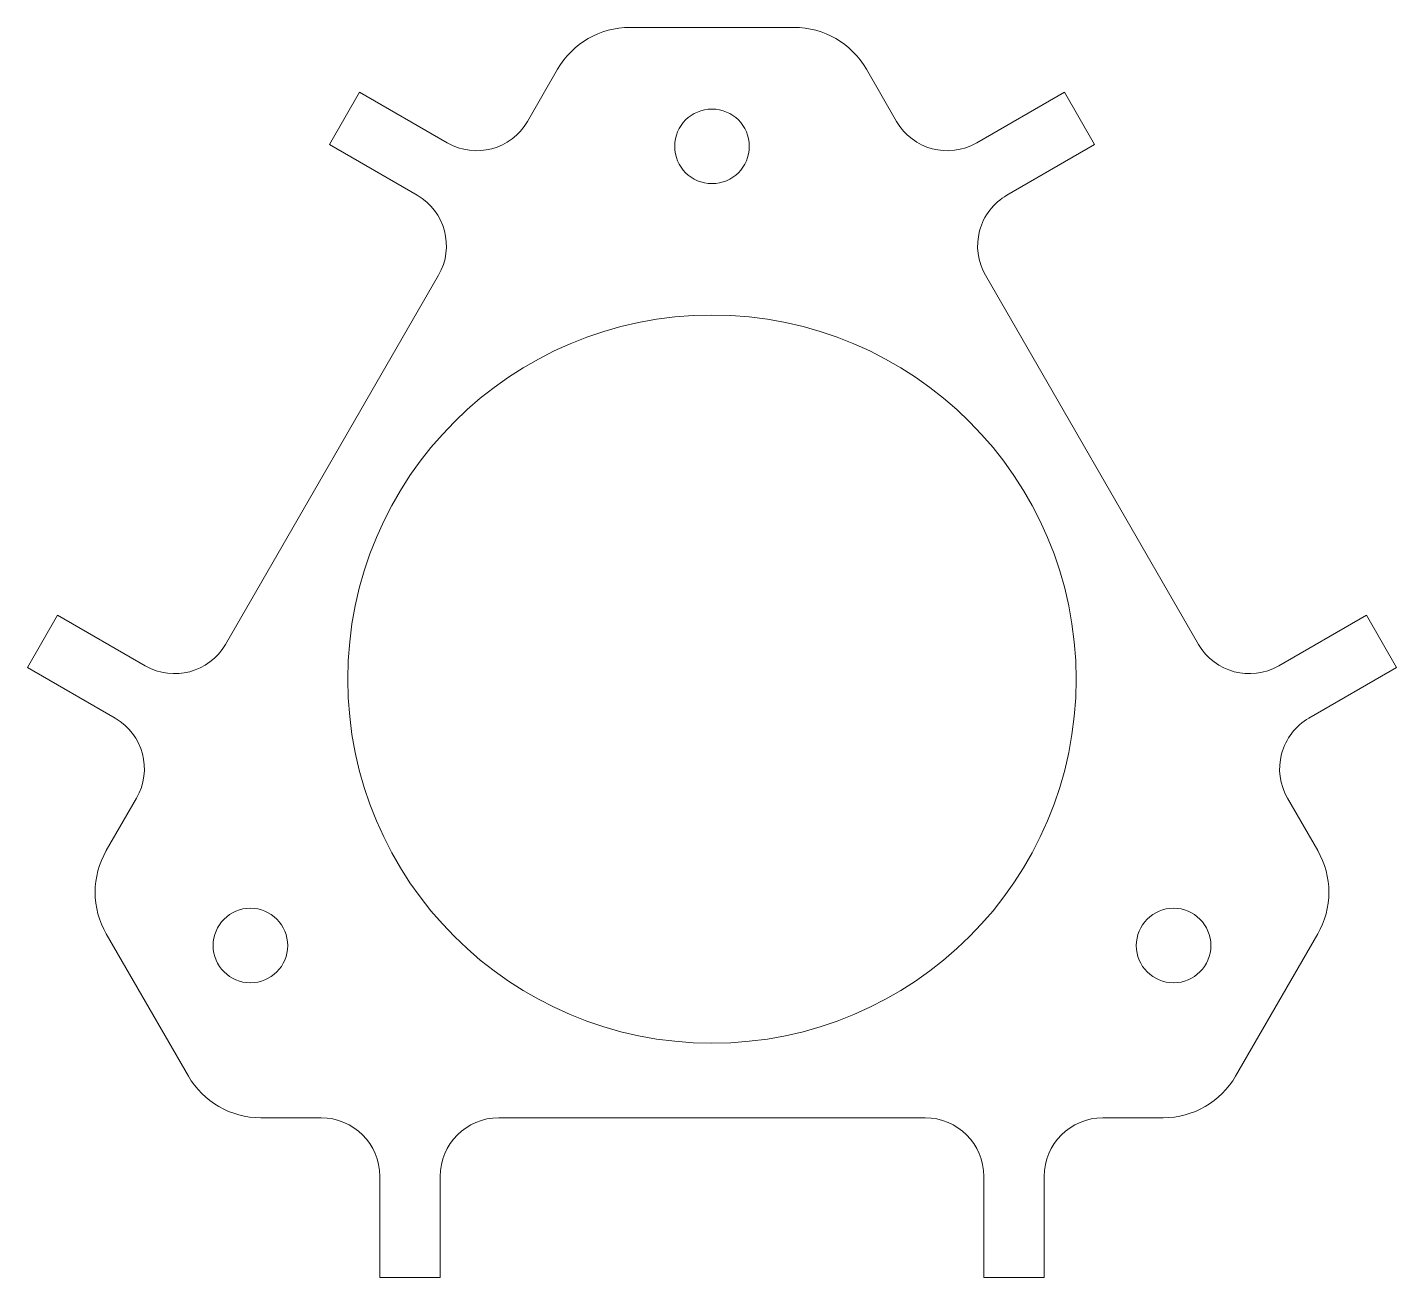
# Model space of a CAD drawing. Header units: millimetres. Extents: x 0.2 to 77.2, y 0.1 to 70.5.
import ezdxf

# ---------------------------------------------------------------- set-up
doc = ezdxf.new("R2010")
doc.units = ezdxf.units.MM

msp = doc.modelspace()

# ---------------------------------------------------------------- linework, layer by layer
at = {"color": 7, "linetype": 'Continuous', "lineweight": 15}
for p, q in [((43.324, 70.523), (34.087, 70.523)), ((30.016, 68.173), (28.315, 65.226)), ((49.096, 65.226), (47.395, 68.173)), ((18.87, 66.868), (17.17, 63.923)), ((23.807, 64.018), (18.87, 66.868)), ((58.541, 66.868), (53.604, 64.018)), ((60.241, 63.923), (58.541, 66.868)), ((17.17, 63.923), (22.107, 61.073)), ((55.304, 61.073), (60.241, 63.923)), ((23.315, 56.566), (11.315, 35.781)), ((66.096, 35.781), (54.096, 56.566)), ((1.87, 37.423), (0.17, 34.479)), ((6.807, 34.573), (1.87, 37.423)), ((75.541, 37.423), (70.604, 34.573)), ((77.241, 34.479), (75.541, 37.423)), ((0.17, 34.479), (5.107, 31.629)), ((72.304, 31.629), (77.241, 34.479)), ((6.315, 27.121), (4.613, 24.173)), ((72.798, 24.173), (71.096, 27.121)), ((4.613, 19.473), (9.232, 11.473)), ((68.179, 11.473), (72.798, 19.473)), ((13.302, 9.123), (16.705, 9.123)), ((26.705, 9.123), (50.705, 9.123)), ((60.705, 9.123), (64.109, 9.123)), ((20.005, 5.823), (20.005, 0.123)), ((23.405, 0.123), (23.405, 5.823)), ((54.005, 5.823), (54.005, 0.123)), ((57.405, 0.123), (57.405, 5.823)), ((20.005, 0.123), (23.405, 0.123)), ((54.005, 0.123), (57.405, 0.123))]:
    msp.add_line(p, q, dxfattribs=at)
for centre, radius in [((38.705, 63.823), 2.1), ((38.705, 33.823), 20.5), ((12.725, 18.823), 2.1), ((64.686, 18.823), 2.1)]:
    msp.add_circle(centre, radius, dxfattribs=at)
for centre, radius, start, end in [((34.087, 65.823), 4.7, 90, 150), ((43.324, 65.823), 4.7, 30, 90), ((25.457, 66.876), 3.3, 240, 330), ((51.954, 66.876), 3.3, 210, 300), ((20.457, 58.216), 3.3, 330, 60), ((56.954, 58.216), 3.3, 120, 210), ((8.457, 37.431), 3.3, 240, 330), ((68.954, 37.431), 3.3, 210, 300), ((3.457, 28.771), 3.3, 330, 60), ((73.954, 28.771), 3.3, 120, 210), ((8.683, 21.823), 4.7, 150, 210), ((68.728, 21.823), 4.7, 330, 30), ((13.302, 13.823), 4.7, 210, 270), ((64.109, 13.823), 4.7, 270, 330), ((16.705, 5.823), 3.3, 0, 90), ((26.705, 5.823), 3.3, 90, 180), ((50.705, 5.823), 3.3, 0, 90), ((60.705, 5.823), 3.3, 90, 180)]:
    msp.add_arc(centre, radius, start, end, dxfattribs=at)

doc.saveas('drawing.dxf')
